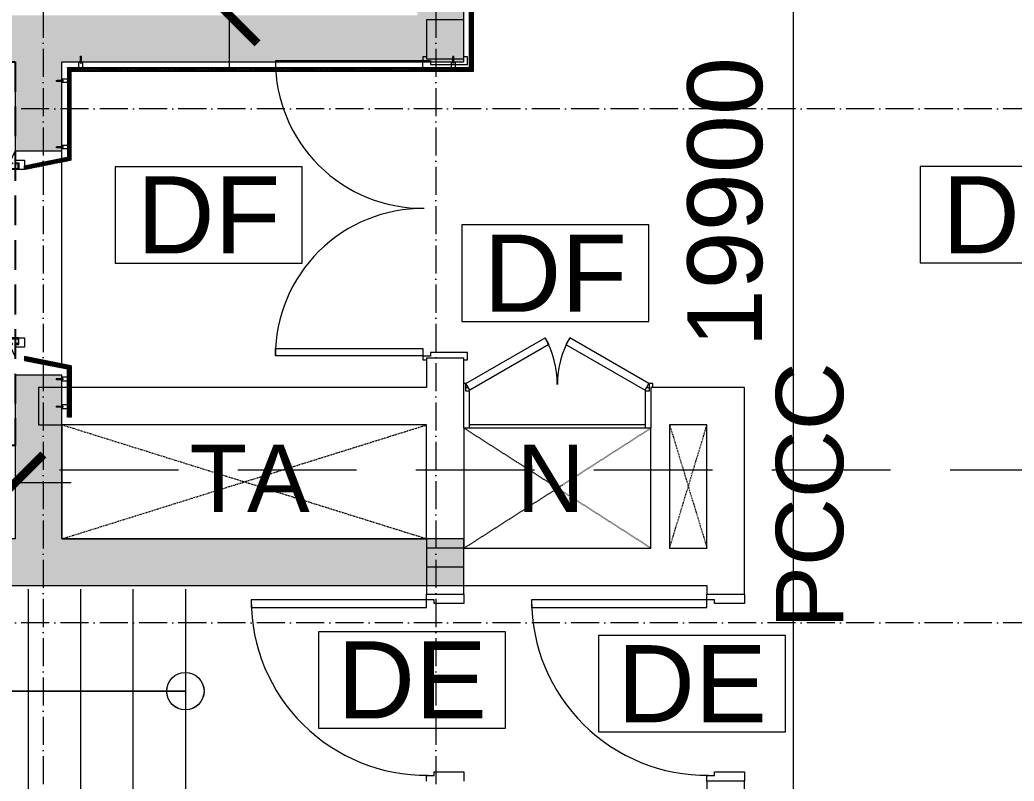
# Model space of a CAD drawing. Header units: millimetres. Extents: x -20144 to 122974, y -38328 to 48263.
# Drawn here: x 102696 to 108014, y 18254 to 22325 of the extents above; entities that cross this region are included whole.
import ezdxf
from ezdxf.enums import TextEntityAlignment as Align

# ---------------------------------------------------------------- set-up
doc = ezdxf.new("R2010")
doc.units = ezdxf.units.MM
for name, pattern in [('CENTERX2', [4, 2.5, -0.5, 0.5, -0.5]), ('Dash', [6.35, 3.175, -3.175]), ('Grid Line', [4.2, 3, -0.6, 0, -0.6]), ('HIDDEN', [0.375, 0.25, -0.125]), ('HIDDEN2', [4.7625, 3.175, -1.5875])]:
    doc.linetypes.add(name, pattern=pattern)
for name, color, linetype, lineweight in [('A-DETL-GENF', 31, 'Continuous', 5), ('A-DETL-GENF-HDLN', 161, 'Dash', 5), ('CHU', 181, 'Continuous', 5), ('CUA', 31, 'Continuous', 9), ('DIM', 1, 'Continuous', 5), ('GRA', 211, 'Continuous', 9), ('KI-HIEU-1', 151, 'Continuous', 9), ('LAT-GACH', 140, 'Continuous', 13), ('NET-CAT', 3, 'Continuous', 15), ('NET-THAY', 2, 'Continuous', 9), ('THIET-BI-1', 26, 'Continuous', 5), ('TRUC', 225, 'Continuous', 5), ('Y-GHI CHU PCCC$0$Z-CT1-GHI CHU TT$0$KI-HIEU', 6, 'Continuous', 13)]:
    doc.layers.add(name, color=color, linetype=linetype, lineweight=lineweight)
doc.styles.add('Arial_4', font='arial_1.ttf', dxfattribs={"height": 360})
doc.styles.add('hoistway plan', font='chhbg.shx', dxfattribs={"height": 45})
doc.styles.add('TA1', font='arial_1.ttf')
doc.styles.add('Y-GHI CHU PCCC$0$Arial', font='arial_1.ttf')
doc.dimstyles.new('D_200_KTx2', dxfattribs={"dimtxt": 400, "dimasz": 300, "dimexe": 300, "dimexo": 300, "dimgap": 160, "dimtad": 1, "dimdec": 0, "dimzin": 9, "dimtxsty": 'TA1', "dimblk": 'ARCHTICK', "dimcen": 1, "dimdle": 300, "dimclrd": 256, "dimclre": 256, "dimclrt": 7, "dimadec": 0, "dimazin": 0, "dimtfac": 1, "dimtdec": 0, "dimtix": 1, "dimtmove": 1, "dimatfit": 3, "dimldrblk": 'ARCHTICK', "dimfxl": 1, "dimtolj": 1, "dimtzin": 0, "dimlwd": -1, "dimlwe": -1, "dimarcsym": 0})
doc.dimstyles.new('hoistway plan', dxfattribs={"dimtxt": 45, "dimasz": 17, "dimexe": 15, "dimexo": 20, "dimgap": 25, "dimtad": 1, "dimdec": 0, "dimzin": 0, "dimdsep": 46, "dimtxsty": 'hoistway plan', "dimblk": 'DOT', "dimcen": 50, "dimclrd": 8, "dimclre": 8, "dimclrt": 3, "dimadec": 0, "dimazin": 0, "dimtfac": 1, "dimtdec": 0, "dimtmove": 1, "dimatfit": 3, "dimfxl": 1, "dimtolj": 1, "dimtzin": 0, "dimarcsym": 0})
pattern_1 = [(240.2551187, (156993.5025, 23438.0964), (5.42651964, -3.10086836), []), (330.2551187, (156993.5025, 23438.0964), (3.10086836, 5.42651964), [])]

# ---------------------------------------------------------------- blocks, each defined once
blk = doc.blocks.new('CUA 2 CANH MO KHUNG NHOM - 1 - Type 1-1152387-MẶT BẰNG TẦNG 23')
at = {"layer": 'CUA'}
for p, q in [((-687.5, 910.8), (-647.5, 910.8)), ((-687.5, 122.3), (-687.5, 910.8)), ((-647.5, 910.8), (-647.5, 122.3)), ((850.5, 910.8), (850.5, 122.3)), ((890.5, 910.8), (850.5, 910.8)), ((890.5, 122.3), (890.5, 910.8)), ((-647.5, 122.3), (-687.5, 122.3)), ((850.5, 122.3), (890.5, 122.3))]:
    blk.add_line(p, q, dxfattribs=at)
at = {"layer": 'CUA', "lineweight": 5}
for p, q in [((-688.5, 122.3), (-708.5, 122.3)), ((-708.5, 122.3), (-708.5, 102.3)), ((-688.5, 81.3), (-688.5, 122.3)), ((911.5, 122.3), (891.5, 122.3)), ((891.5, 122.3), (891.5, 81.3)), ((911.5, 102.3), (911.5, 122.3)), ((-668.5, 81.3), (-688.5, 81.3)), ((-668.5, -117.7), (-668.5, 81.3)), ((891.5, 81.3), (871.5, 81.3)), ((871.5, 81.3), (871.5, -117.7)), ((-708.5, -97.7), (-708.5, -117.7)), ((911.5, -117.7), (911.5, -97.7)), ((-708.5, -117.7), (-668.5, -117.7)), ((871.5, -117.7), (911.5, -117.7))]:
    blk.add_line(p, q, dxfattribs=at)
for centre, start, end in [((-687.5, 122.3), 359.5, 90), ((890.5, 122.3), 90, 180.5)]:
    blk.add_arc(centre, 788.5, start, end, dxfattribs=at)
blk = doc.blocks.new('CUA 1 CANH MO - 2 - Type 1000-1152409-MẶT BẰNG TẦNG 23')
at = {"layer": 'CUA', "lineweight": 5}
for p, q in [((-398.5, 97.7), (-348.5, 97.7)), ((-348.5, 97.7), (-348.5, -61.3)), ((551.5, 97.7), (601.5, 97.7)), ((551.5, -61.3), (551.5, 97.7)), ((-368.5, -102.3), (-398.5, -102.3)), ((-368.5, -61.3), (-368.5, -102.3)), ((-348.5, -61.3), (-368.5, -61.3)), ((571.5, -61.3), (551.5, -61.3)), ((571.5, -102.3), (571.5, -61.3)), ((601.5, -102.3), (571.5, -102.3))]:
    blk.add_line(p, q, dxfattribs=at)
at = {"layer": 'CUA'}
for p, q in [((-327.5, -102.3), (-367.5, -102.3)), ((-367.5, -102.3), (-367.5, -1040.3)), ((-327.5, -1040.3), (-327.5, -102.3)), ((-367.5, -1040.3), (-327.5, -1040.3))]:
    blk.add_line(p, q, dxfattribs=at)
at = {"layer": 'CUA', "lineweight": 5}
blk.add_arc((-367.5, -102.3), 938, 270, 0.5, dxfattribs=at)
blk = doc.blocks.new('CUA 2 CANH MO KHUNG NHOM - 1 - 1000-1384106-MẶT BẰNG TẦNG 23')
at = {"layer": 'CUA'}
for p, q in [((-387.5, 122.3), (35.5, 366.5)), ((55.5, 331.9), (-367.5, 87.6)), ((35.5, 366.5), (55.5, 331.9)), ((167.4, 366.5), (147.4, 331.9)), ((147.4, 331.9), (570.5, 87.6)), ((590.5, 122.3), (167.4, 366.5)), ((-367.5, 87.6), (-387.5, 122.3)), ((570.5, 87.6), (590.5, 122.3))]:
    blk.add_line(p, q, dxfattribs=at)
at = {"layer": 'CUA', "lineweight": 5}
for p, q in [((-388.5, 122.3), (-398.5, 122.3)), ((-388.5, 81.3), (-388.5, 122.3)), ((611.5, 122.3), (591.5, 122.3)), ((591.5, 122.3), (591.5, 81.3)), ((611.5, 102.3), (611.5, 122.3)), ((-368.5, 81.3), (-388.5, 81.3)), ((-368.5, -115), (-368.5, 81.3)), ((591.5, 81.3), (571.5, 81.3)), ((571.5, 81.3), (571.5, -115))]:
    blk.add_line(p, q, dxfattribs=at)
for centre, start, end in [((-387.5, 122.3), 359.5, 30), ((590.5, 122.3), 150, 180.5)]:
    blk.add_arc(centre, 488.5, start, end, dxfattribs=at)
blk = doc.blocks.new('Family2 - Family1-1425447-MẶT BẰNG TẦNG 23')
at = {"layer": 'A-DETL-GENF'}
for p, q in [((1000, 642.7), (0, 642.7)), ((0, 642.7), (0, 0)), ((1000, 0), (1000, 642.7)), ((0, 0), (1000, 0))]:
    blk.add_line(p, q, dxfattribs=at)
at = {"layer": 'A-DETL-GENF-HDLN'}
for p, q in [((0, 642.7), (1000, 0.8)), ((0, 0), (1000, 641.9))]:
    blk.add_line(p, q, dxfattribs=at)
blk = doc.blocks.new('Family2 - Family1-1425448-MẶT BẰNG TẦNG 23')
at = {"layer": 'A-DETL-GENF'}
for p, q in [((1950, 610), (0, 610)), ((0, 610), (0, 0)), ((1950, 0), (1950, 610)), ((0, 0), (1950, 0))]:
    blk.add_line(p, q, dxfattribs=at)
at = {"layer": 'A-DETL-GENF-HDLN'}
for p, q in [((0, 610), (1950, 0.8)), ((0, 0), (1950, 609.2))]:
    blk.add_line(p, q, dxfattribs=at)
blk = doc.blocks.new('Family2 - Family1-1425449-MẶT BẰNG TẦNG 23')
at = {"layer": 'A-DETL-GENF'}
for p, q in [((200, 660), (0, 660)), ((0, 660), (0, 0)), ((200, 0), (200, 660)), ((0, 0), (200, 0))]:
    blk.add_line(p, q, dxfattribs=at)
at = {"layer": 'A-DETL-GENF-HDLN'}
for p, q in [((0, 660), (200, 0.8)), ((0, 0), (200, 659.2))]:
    blk.add_line(p, q, dxfattribs=at)
blk = doc.blocks.new('THANG  BO 6 - THANG  BO 6-373596-MẶT BẰNG TẦNG 5 ĐẾN TẦNG 22')
at = {"layer": 'A-DETL-GENF'}
for p, q in [((1480, 2516.4), (1200, 1945.5)), ((0, 3), (0, 2495.2)), ((0, 0), (0, 2492.3)), ((1200, 2491.8), (1200, -8.2)), ((1480, 2491.8), (1480, 1342)), ((1760, 2491.8), (1760, 2103)), ((1760.1, 2103.1), (1760.1, 2491.9)), ((1760.1, 2491.9), (1760.1, 2103.1)), ((2040, 2491.8), (2040, 1501)), ((2320, 2491.8), (2320, 1342)), ((2600, 2491.8), (2600, 1342)), ((2880, 2491.8), (2880, 1342)), ((3160, 2491.8), (3160, 1342)), ((3440, 2491.8), (3440, 1337.9)), ((3720, 2491.8), (3720, 1287.9)), ((1749.9, 1945.5), (575.1, 1945.5)), ((575.1, 1945.5), (575.1, 1342)), ((1200, 1945.5), (1480, 1370.3)), ((1760, 1918.5), (1760, 1342)), ((3720, 1945.5), (1835.7, 1945.5)), ((1835.8, 1945.6), (3720, 1945.6)), ((3720, 1945.6), (1835.8, 1945.6)), ((1150, 1142), (1150, 1342)), ((1150, 1342), (3769.7, 1342)), ((3769.7, 1342), (3769.7, 1142)), ((1199.9, 1192), (1199.9, 1292.1)), ((1199.9, 1292.1), (3719.8, 1292.1)), ((3719.8, 1292.1), (3719.8, 1192)), ((3719.8, 1192), (1199.9, 1192)), ((575.1, 1142), (575.1, 567)), ((3769.7, 1142), (1150, 1142)), ((1480, 1142), (1480, -8.2)), ((1760, 1142), (1760, -8.2)), ((2040, 1142), (2040, -8.2)), ((2320, 1142), (2320, -8.2)), ((2600, 1145.6), (2600, -4.7)), ((2880, 1145.6), (2880, -4.7)), ((3160, 1145.6), (3160, -4.7)), ((3440, 1145.6), (3440, -3.9)), ((3720, 567), (3440, 1142.3)), ((3720, 1145.6), (3720, -4.7)), ((575.1, 567), (3720, 567)), ((3440, -3.9), (3720, 567))]:
    blk.add_line(p, q, dxfattribs=at)
for centre in [(3720, 1945.5), (3720.1, 1945.6), (3720.1, 1945.6)]:
    blk.add_circle(centre, 100, dxfattribs=at)
blk = doc.blocks.new('_DOT')
at = {"color": 0, "linetype": 'ByBlock'}
blk.add_line((-0.5, 0), (-1, 0), dxfattribs=at)
at = {"color": 0, "linetype": 'ByBlock', "const_width": 0.5}
blk.add_lwpolyline([(-0.25, 0, 1), (0.25, 0, 1)], format="xyb", close=True, dxfattribs=at)
blk = doc.blocks.new('A$C1F5A74C7')
at = {"color": 0, "lineweight": 5}
for p, q in [((0, 10), (0, 12)), ((0, 10), (21, 10)), ((3, 8), (3, 10)), ((3, 5), (3, 7)), ((5, 91), (10, 94)), ((5, 91), (5, 29)), ((5, 91), (15, 91)), ((6, 78), (5, 75)), ((5, 75), (8, 75)), ((6, 72), (5, 69)), ((5, 69), (8, 69)), ((6, 66), (5, 63)), ((5, 63), (8, 63)), ((6, 60), (5, 57)), ((5, 57), (8, 57)), ((6, 54), (5, 51)), ((5, 51), (8, 51)), ((5, 49), (8, 49)), ((5, 10), (5, 29)), ((8, 5), (5, 5)), ((7, 80), (6, 78)), ((6, 78), (10, 78)), ((8, 73), (6, 72)), ((8, 67), (6, 66)), ((8, 61), (6, 60)), ((8, 55), (6, 54)), ((8, 82), (7, 80)), ((7, 81), (10, 81)), ((7, 80), (10, 80)), ((7, 29), (7, 76)), ((7, 10), (7, 31)), ((7, 9), (7, 10)), ((7, 5), (7, 8)), ((7, 5), (7, 5)), ((9, 84), (8, 82)), ((8, 83), (10, 83)), ((8, 73), (8, 75)), ((8, 69), (8, 67)), ((8, 61), (8, 63)), ((8, 57), (8, 55)), ((8, 51), (8, 49)), ((10, 87), (9, 85)), ((9, 85), (12, 86)), ((10, 5), (9, 5)), ((10, 99), (10, 11)), ((10, 94), (15, 91)), ((10, 87), (12, 85)), ((10, 41), (10, 80)), ((10, 78), (15, 78)), ((10, 41), (11, 41)), ((10, 13), (10, 0)), ((12, 5), (10, 5)), ((11, 84), (13, 84)), ((11, 81), (14, 82)), ((11, 41), (11, 80)), ((11, 80), (14, 80)), ((12, 84), (12, 83)), ((12, 73), (12, 75)), ((12, 75), (15, 75)), ((12, 73), (15, 72)), ((12, 69), (12, 67)), ((12, 69), (15, 69)), ((12, 67), (15, 66)), ((12, 61), (12, 63)), ((12, 63), (15, 63)), ((12, 61), (15, 60)), ((12, 57), (12, 55)), ((12, 57), (15, 57)), ((12, 55), (15, 54)), ((12, 49), (12, 51)), ((12, 51), (15, 51)), ((12, 49), (15, 49)), ((12, 5), (12, 5)), ((13, 82), (14, 80)), ((16, 5), (13, 5)), ((14, 80), (15, 78)), ((14, 29), (14, 76)), ((14, 10), (14, 31)), ((14, 9), (14, 10)), ((14, 5), (14, 8)), ((15, 91), (15, 29)), ((15, 78), (15, 75)), ((15, 72), (15, 69)), ((15, 66), (15, 63)), ((15, 60), (15, 57)), ((15, 54), (15, 51)), ((15, 10), (15, 29)), ((18, 10), (18, 8)), ((18, 7), (18, 5)), ((21, 10), (21, 12))]:
    blk.add_line(p, q, dxfattribs=at)
for centre, radius, start, end in [((5, 7), 2.77, 227.3489, 309.0524), ((10, 15), 10.9, 250.5292, 255.5659), ((10, 15), 10.9, 263.51, 276.4907), ((10, 15), 10.9, 284.1671, 289.4715), ((16, 7), 2.77, 230.845, 312.6565)]:
    blk.add_arc(centre, radius, start, end, dxfattribs=at)
blk = doc.blocks.new('*U709')
for p, q in [((11.2, 0), (10.7, 0)), ((11.7, 0), (11.2, 0)), ((12.4, 0), (12.2, 0)), ((14.1, 0), (12.9, 0)), ((14.1, 2.9), (14.1, 4)), ((14.1, 2.4), (14.1, 2.9)), ((14.1, 1.8), (14.1, 1.9)), ((14.1, 0), (14.1, 1.2)), ((14.1, 0), (14.1, -1.2)), ((14.1, 0), (15.4, 0)), ((15.9, 0), (16, 0)), ((16.6, 0), (17, 0)), ((17, 0), (18.1, 0)), ((47.7, 10), (47.7, -10)), ((14.1, -1.8), (14.1, -1.9)), ((14.1, -2.4), (14.1, -2.9)), ((14.1, -2.9), (14.1, -4))]:
    blk.add_line(p, q)
blk.add_lwpolyline([(50, 10), (9.5, 10, 0.414215), (7.5, 8), (7.5, -8, 0.414214), (9.5, -10), (50, -10)], format="xyb")
for radius in [2.9, 0.712]:
    blk.add_circle((14.1, 0), radius)
at = {"extrusion": (0, 0, -1), "xscale": 0.3999999999068677, "yscale": 0.3999999999068677, "zscale": -0.4, "rotation": 90.00000000000001}
blk.add_blockref('A$C1F5A74C7', (-42.8, -4.2), dxfattribs=at)
blk = doc.blocks.new('_ArchTick')
at = {"color": 0, "const_width": 0.15}
blk.add_lwpolyline([(-0.5, -0.5), (0.5, 0.5)], dxfattribs=at)
blk = doc.blocks.new('*D717')
at = {"layer": 'Defpoints', "color": 0, "transparency": 16777216}
for p in [(250, 3300.8), (3050, 3300.8), (3050, 3300.8)]:
    blk.add_point(p, dxfattribs=at)
at = {"layer": 'DIM', "transparency": 16777216}
blk.add_line((-50, 3300.8), (3350, 3300.8), dxfattribs=at)
at = {"layer": 'DIM', "transparency": 16777216, "xscale": 300, "yscale": 300, "zscale": 300}
for p, rotation in [((250, 3300.8), 179.9999999999999), ((3050, 3300.8), 359.9999999999999)]:
    blk.add_blockref('_ArchTick', p, dxfattribs=dict(at, rotation=rotation))
at = {"layer": 'DIM', "color": 7, "transparency": 16777216, "insert": (1650, 3665.1), "char_height": 400, "attachment_point": 5, "style": 'TA1'}
blk.add_mtext('\\A1;2800', dxfattribs=at)
blk = doc.blocks.new('*D711')
at = {"layer": 'Defpoints', "color": 0, "transparency": 16777216}
for p in [(4195.6, 7900), (4195.6, 7900), (4195.6, 5800)]:
    blk.add_point(p, dxfattribs=at)
at = {"layer": 'DIM', "transparency": 16777216}
blk.add_line((4195.6, 5500), (4195.6, 8200), dxfattribs=at)
at = {"layer": 'DIM', "transparency": 16777216, "xscale": 300, "yscale": 300, "zscale": 300}
for p, rotation in [((4195.6, 7900), 89.9999999999999), ((4195.6, 5800), 269.9999999999999)]:
    blk.add_blockref('_ArchTick', p, dxfattribs=dict(at, rotation=rotation))
at = {"layer": 'DIM', "color": 7, "transparency": 16777216, "insert": (3831.3, 6850), "char_height": 400, "attachment_point": 5, "rotation": 90, "style": 'TA1'}
blk.add_mtext('\\A1;2100', dxfattribs=at)
blk = doc.blocks.new('*D733')
at = {"layer": 'Defpoints', "color": 0, "transparency": 16777216}
for p in [(105823.9, 31299.9), (106833.7, 31299.9), (106194.3, 11399.9)]:
    blk.add_point(p, dxfattribs=at)
at = {"layer": 'DIM', "transparency": 16777216}
for p, q in [((106833.7, 11099.9), (106833.7, 31599.9)), ((106123.9, 31299.9), (107133.7, 31299.9)), ((106494.3, 11399.9), (107133.7, 11399.9))]:
    blk.add_line(p, q, dxfattribs=at)
at = {"layer": 'DIM', "transparency": 16777216, "xscale": 300, "yscale": 300, "zscale": 300}
for p, rotation in [((106833.7, 31299.9), 90), ((106833.7, 11399.9), 270)]:
    blk.add_blockref('_ArchTick', p, dxfattribs=dict(at, rotation=rotation))
at = {"layer": 'DIM', "color": 7, "transparency": 16777216, "insert": (106469.4, 21349.9), "char_height": 400, "attachment_point": 5, "rotation": 90, "style": 'TA1'}
blk.add_mtext('\\A1;19900', dxfattribs=at)
blk = doc.blocks.new('Y-GHI CHU PCCC$0$A$C53D4240F')
at = {"color": 8, "ltscale": 30}
blk.add_lwpolyline([(-266.7, -137.5), (266.7, -137.5), (266.7, 137.5), (-266.7, 137.5)], close=True, dxfattribs=at)
at = {"color": 8, "style": 'Y-GHI CHU PCCC$0$Arial'}
blk.add_text('DE', height=220, dxfattribs=at).set_placement((0, 0), align=Align.MIDDLE_CENTER)
blk = doc.blocks.new('Y-GHI CHU PCCC$0$A$C67775D76')
at = {"color": 8, "ltscale": 30}
blk.add_lwpolyline([(-266.7, -137.5), (266.7, -137.5), (266.7, 137.5), (-266.7, 137.5)], close=True, dxfattribs=at)
at = {"color": 8, "style": 'Y-GHI CHU PCCC$0$Arial'}
blk.add_text('DF', height=220, dxfattribs=at).set_placement((0, 0), align=Align.MIDDLE_CENTER)
blk = doc.blocks.new('P15_1000kg_1.75_2S_900_1100x2100_Side_1850x2530_1850x2530_OH-4630_PIT-1410')
h = blk.add_hatch()
h.set_pattern_fill('ANSI31', color=256, scale=50, angle=90, style=0)
h.set_pattern_definition([(225, (-50646.326, 22192.5385), (4.4194174, -4.4194174), [])])
h.paths.add_polyline_path([(740, 1768.5), (742, 1768.5), (742, 1741.2, 0.414214), (750, 1733.2), (795, 1733.2, -0.414214), (800, 1728.2), (800, 1721.8, -0.414214), (795, 1716.8), (750, 1716.8, 0.414214), (742, 1708.8), (742, 1681.5), (740, 1681.5), (740, 1709.8, -0.414214), (749, 1718.8), (794, 1718.8, 0.414214), (798, 1722.8), (798, 1727.2, 0.414214), (794, 1731.2), (749, 1731.2, -0.414214), (740, 1740.2)])
h = blk.add_hatch()
h.set_pattern_fill('ANSI31', color=256, scale=50, angle=90, style=0)
h.set_pattern_definition([(315, (-55417.6614, 22192.5385), (-4.4194174, -4.4194174), [])])
h.paths.add_polyline_path([(1760, 1768.5), (1758, 1768.5), (1758, 1741.2, -0.414214), (1750, 1733.2), (1705, 1733.2, 0.414214), (1700, 1728.2), (1700, 1721.8, 0.414214), (1705, 1716.8), (1750, 1716.8, -0.414214), (1758, 1708.8), (1758, 1681.5), (1760, 1681.5), (1760, 1709.8, 0.414214), (1751, 1718.8), (1706, 1718.8, -0.414214), (1702, 1722.8), (1702, 1727.2, -0.414214), (1706, 1731.2), (1751, 1731.2, 0.414214), (1760, 1740.2)])
h = blk.add_hatch()
h.set_pattern_fill('ANSI31', color=256, scale=50, angle=90, style=0)
h.set_pattern_definition([(225, (-52820.642, 26011.539), (-4.4194174, 4.4194174), [])])
h.paths.add_polyline_path([(1246.5, -219.1, 0.227735), (1245.8, -217.6, -0.227735), (1245, -216), (1245, -190, -0.414214), (1247, -188), (1253, -188, -0.414214), (1255, -190), (1255, -216, -0.227735), (1254.3, -217.6, 0.227735), (1253.5, -219.1), (1253.5, -241, 0.414214), (1255.5, -243), (1285.5, -243, -0.414214), (1287.5, -245), (1287.5, -250), (1212.5, -250), (1212.5, -245, -0.414214), (1214.5, -243), (1244.5, -243, 0.414214), (1246.5, -241)])
for p, q in [((740, 1768.5), (740, 1740.2)), ((742, 1768.5), (740, 1768.5)), ((742, 1768.5), (742, 1741.2)), ((1758, 1768.5), (1760, 1768.5)), ((1758, 1768.5), (1758, 1741.2)), ((1760, 1768.5), (1760, 1740.2)), ((740, 1681.5), (740, 1709.8)), ((742, 1708.8), (742, 1681.5)), ((749, 1731.2), (794, 1731.2)), ((749, 1718.8), (794, 1718.8)), ((750, 1733.2), (795, 1733.2)), ((750, 1716.8), (795, 1716.8)), ((798, 1727.2), (798, 1722.8)), ((800, 1728.2), (800, 1721.8)), ((1700, 1728.2), (1700, 1721.8)), ((1702, 1727.2), (1702, 1722.8)), ((1750, 1733.2), (1705, 1733.2)), ((1750, 1716.8), (1705, 1716.8)), ((1751, 1731.2), (1706, 1731.2)), ((1751, 1718.8), (1706, 1718.8)), ((1758, 1708.8), (1758, 1681.5)), ((1760, 1681.5), (1760, 1709.8)), ((742, 1681.5), (740, 1681.5)), ((1758, 1681.5), (1760, 1681.5)), ((0, 1325), (30, 1260)), ((30, 1225), (30, 325)), ((85, 1225), (85, 325)), ((115, 1225), (115, 325)), ((115, 1225), (115, 325)), ((175, 1225), (175, 325)), ((255, 1260), (245, 1260)), ((135, 775), (170, 775)), ((135, 775), (170, 775)), ((0, 225), (30, 290)), ((255, 290), (245, 290)), ((1245, -216), (1245, -190)), ((1253, -188), (1247, -188)), ((1255, -216), (1255, -190)), ((1212.5, -250), (1212.5, -245)), ((1287.5, -250), (1212.5, -250)), ((1214.5, -243), (1244.5, -243)), ((1246.5, -219.1), (1246.5, -241)), ((1253.5, -219.1), (1253.5, -241)), ((1285.5, -243), (1255.5, -243)), ((1287.5, -250), (1287.5, -245))]:
    blk.add_line(p, q)
at = {"ltscale": 100}
for p, q in [((820, 1660), (1680, 1790)), ((1680, 1660), (820, 1790))]:
    blk.add_line(p, q, dxfattribs=at)
at = {"linetype": 'CENTERX2', "ltscale": 100}
for p, q in [((1250, -250), (1250, 1800)), ((1811.8, 1725), (689.2, 1725)), ((2385, 194), (115, 1356)), ((115, 194), (2385, 1356)), ((175, 775), (2450, 775))]:
    blk.add_line(p, q, dxfattribs=at)
at = {"linetype": 'HIDDEN', "ltscale": 150}
for p, q in [((175, 1356), (175, 1260)), ((175, 290), (175, 194))]:
    blk.add_line(p, q, dxfattribs=at)
for points in [[(820, 1660), (1680, 1660), (1680, 1790), (820, 1790)], [(0, 1225), (0, 1275), (-50, 1275), (-50, 1225)], [(0, 275), (0, 325), (-50, 325), (-50, 275)], [(215, 247.8), (215, 292.8), (255, 292.8), (255, 247.8)], [(255, 242.8), (255, 297.8), (257, 297.8), (257, 242.8)]]:
    blk.add_lwpolyline(points, close=True)
for points in [[(30, 1247.9), (30, 1515), (85, 1515), (85, 1225)], [(115, 325), (115, 85), (175, 85), (175, 194), (2385, 194), (2385, 1356), (175, 1356), (175, 1515), (115, 1515), (115, 1515)], [(115, 1515), (115, 1225)], [(185, 1260), (175, 1260), (175, 1225), (255, 1225), (255, 1260), (255, 1325), (2355, 1325), (2355, 225), (255, 225), (255, 290), (255, 325), (175, 325), (175, 290), (185, 290)], [(-20, 1260), (-20, 1225), (30, 1225), (30, 1260), (15, 1260), (15, 1255), (25, 1255), (25, 1230), (-15, 1230), (-15, 1255), (-5, 1255), (-5, 1260), (-20, 1260)], [(70, 775), (35, 775), (35, 1260), (70, 1260), (70, 290), (35, 290), (35, 775)], [(170, 775), (135, 775), (135, 1260), (170, 1260), (170, 290), (135, 290), (135, 775)], [(-20, 290), (-20, 325), (30, 325), (30, 290), (15, 290), (15, 295), (25, 295), (25, 320), (-15, 320), (-15, 295), (-5, 295), (-5, 290), (-20, 290)], [(85, 325), (85, 85), (30, 85), (30, 290)]]:
    blk.add_lwpolyline(points)
at = {"ltscale": 100}
for centre in [(1250, 1725), (1250, 775)]:
    blk.add_circle(centre, 23.8, dxfattribs=at)
for centre, radius, start, end in [((749, 1740.2), 9, 180, 270), ((749, 1709.8), 9, 90, 180), ((750, 1741.2), 8, 180, 270), ((750, 1708.8), 8, 90, 180), ((794, 1727.2), 4, 0, 90), ((794, 1722.8), 4, 270, 0), ((795, 1728.2), 5, 0, 90), ((795, 1721.8), 5, 270, 0), ((1705, 1728.2), 5, 90, 180), ((1705, 1721.8), 5, 180, 270), ((1706, 1727.2), 4, 90, 180), ((1706, 1722.8), 4, 180, 270), ((1750, 1741.2), 8, 270, 0), ((1750, 1708.8), 8, 0, 90), ((1751, 1740.2), 9, 270, 0), ((1751, 1709.8), 9, 0, 90), ((1247, -190), 2, 90, 180), ((1253, -190), 2, 0, 90), ((1214.5, -245), 2, 90, 180), ((1244.5, -241), 2, 270, 0), ((1247, -216), 2, 180, 231.3178), ((1244.5, -219.1), 2, 0, 51.3178), ((1255.5, -219.1), 2, 128.6822, 180), ((1255.5, -241), 2, 180, 270), ((1253, -216), 2, 308.6822, 0), ((1285.5, -245), 2, 0, 90)]:
    blk.add_arc(centre, radius, start, end)
at = {"layer": 'Defpoints', "linetype": 'HIDDEN2', "ltscale": 50}
blk.add_lwpolyline([(0, -250), (2500, -250), (2500, 1800), (0, 1800)], close=True, dxfattribs=at)
at = {"layer": 'Defpoints'}
blk.add_text('1000kg_2.0_900_1100x2100_2050-2500_OH-4850_PIT-1650', height=20, dxfattribs=at).set_placement((1418.3, 250))
for points in [[(52.5, 1064.7), (52.5, 866.3)], [(152.5, 1064.7), (152.5, 866.3)], [(52.5, 485.3), (52.5, 683.7)], [(152.5, 485.3), (152.5, 683.7)]]:
    blk.add_leader(points, dimstyle='hoistway plan', override={"dimasz": 40, "dimtad": 0, "dimclrd": 256})
blk = doc.blocks.new('A$C52CD303B')
at = {"layer": 'GRA', "transparency": 33554687}
h = blk.add_hatch(dxfattribs=at)
h.set_pattern_fill('ANSI37', color=159, scale=50, angle=180, style=0)
h.set_pattern_definition([(225, (281291.963, 10664.836), (4.41941738, -4.41941738), []), (315, (281291.963, 10664.836), (4.41941738, 4.41941738), [])])
h.paths.add_polyline_path([(5500, 6300), (5500, 5500), (5480, 5520), (5480, 6283.6)])
h = blk.add_hatch(dxfattribs=at)
h.set_pattern_fill('ANSI37', color=159, scale=50, angle=180, style=0)
h.set_pattern_definition([(225, (279141.963, 8339.836), (4.41941738, -4.41941738), []), (315, (279141.963, 8339.836), (4.41941738, 4.41941738), [])])
h.paths.add_polyline_path([(3350, 5025), (3350, 5500), (3330, 5520), (3330, 5041.4)])
h = blk.add_hatch(dxfattribs=at)
h.set_pattern_fill('ANSI37', color=159, scale=50, angle=90, style=0)
h.set_pattern_definition([(135, (6494.836, -270291.963), (-4.41941738, -4.41941738), []), (225, (6494.836, -270291.963), (4.41941738, -4.41941738), [])])
h.paths.add_polyline_path([(3330, 5520), (5480, 5520), (5500, 5500), (3350, 5500)])
h = blk.add_hatch(dxfattribs=at)
h.set_pattern_fill('ANSI37', color=159, scale=50, angle=555.2551, style=0)
h.set_pattern_definition(pattern_1)
h.paths.add_polyline_path([(3350, 5025), (3100, 4975), (3100, 4995.4), (3330, 5041.4)])
h = blk.add_hatch(dxfattribs=at)
h.set_pattern_fill('ANSI37', color=159, scale=50, angle=555.2551, style=0)
h.set_pattern_definition(pattern_1)
h.paths.add_polyline_path([(3350, 3925), (3100, 3975), (3100, 3954.6), (3330, 3908.6)])
h = blk.add_hatch(dxfattribs=at)
h.set_pattern_fill('ANSI37', color=159, scale=50, angle=180, style=0)
h.set_pattern_definition([(225, (279141.963, 8289.836), (4.41941738, -4.41941738), []), (315, (279141.963, 8289.836), (4.41941738, 4.41941738), [])])
h.paths.add_polyline_path([(3350, 3925), (3350, 3650), (3330, 3650), (3330, 3908.6)])
at = {"layer": 'NET-CAT'}
h = blk.add_hatch(color=256, dxfattribs=at)
h.dxf.hatch_style = 1
h.paths.add_polyline_path([(5450, 10650), (5200, 10650), (5200, 9650), (5450, 9650)], flags=17)
h.paths.add_polyline_path([(5450, 12850), (5200, 12850), (5200, 11850), (5450, 11850)], flags=17)
h.paths.add_polyline_path([(5450, 8450), (5200, 8450), (5200, 7450), (5450, 7450)], flags=17)
h.paths.add_polyline_path([(5450, 6250), (5200, 6250), (5200, 5800), (3000, 5800), (3000, 14500), (5200, 14500), (5200, 14050), (5450, 14050), (5450, 14750), (2750, 14750), (2750, 7850), (2350, 7850), (2350, 7600), (2750, 7600), (2750, 5800), (950, 5800), (950, 7600), (1350, 7600), (1350, 7850), (700, 7850), (700, 5800), (0, 5800), (0, 0), (4150, 0), (4150, 250), (250, 250), (250, 2750), (5450, 2750), (5450, 3000), (3300, 3000), (3300, 3875), (3050, 3875), (3050, 3000), (250, 3000), (250, 5550), (3050, 5550), (3050, 5075), (3300, 5075), (3300, 5550), (5450, 5550)])
at = {"layer": 'GRA'}
for points in [[(5500, 6300), (5500, 5500), (5480, 5520), (5480, 6283.6)], [(3350, 5025), (3350, 5500), (3330, 5520), (3330, 5041.4)], [(3330, 5520), (5480, 5520), (5500, 5500), (3350, 5500)], [(3350, 5025), (3100, 4975), (3100, 4995.4), (3330, 5041.4)], [(3350, 3925), (3100, 3975), (3100, 3954.6), (3330, 3908.6)], [(3350, 3925), (3350, 3650), (3330, 3650), (3330, 3908.6)]]:
    blk.add_lwpolyline(points, close=True, dxfattribs=at)
at = {"layer": 'LAT-GACH'}
blk.add_line((3300, 3935), (3300, 5075), dxfattribs=at)
at = {"layer": 'NET-CAT'}
blk.add_lwpolyline([(0, 0), (4150, 0), (4150, 250), (250, 250), (250, 2750), (5450, 2750), (5450, 3000), (3300, 3000), (3300, 3875), (3050, 3875), (3050, 3000), (250, 3000), (250, 5550), (3050, 5550), (3050, 5075), (3300, 5075), (3300, 5550), (5450, 5550), (5450, 6250)], dxfattribs=at)
at = {"layer": 'GRA', "xscale": -1, "rotation": 270}
for p in [(3400.4, 5500), (5392.9, 5500)]:
    blk.add_blockref('*U709', p, dxfattribs=at)
at = {"layer": 'GRA', "xscale": -1}
for p in [(3350, 5450), (3350, 5095.4)]:
    blk.add_blockref('*U709', p, dxfattribs=at)
at = {"layer": 'GRA', "rotation": 180}
for p in [(3350, 3854.6), (3350, 3707.1)]:
    blk.add_blockref('*U709', p, dxfattribs=at)
at = {"layer": 'THIET-BI-1', "xscale": -1}
blk.add_blockref('P15_1000kg_1.75_2S_900_1100x2100_Side_1850x2530_1850x2530_OH-4630_PIT-1410', (3050, 3750), dxfattribs=at)
at = {"layer": 'DIM'}
dim = blk.add_linear_dim(base=(4195.6, 7900), p1=(4195.6, 5800), p2=(4195.6, 7900), angle=90, dimstyle='D_200_KTx2', dxfattribs=at)
dim.commit()
dim.dimension.update_dxf_attribs({"geometry": '*D711', "text_midpoint": (3831.3, 6850)})
dim = blk.add_linear_dim(base=(3050, 3300.8), p1=(250, 3300.8), p2=(3050, 3300.8), dimstyle='D_200_KTx2', dxfattribs=at)
dim.commit()
dim.dimension.update_dxf_attribs({"geometry": '*D717', "text_midpoint": (1650, 3665.1)})
blk = doc.blocks.new('ALC1807-ASCENT PLAZA-KET CAU 1_rvt-1-MẶT BẰNG TẦNG 5 ĐẾN TẦNG 22')
blk.add_blockref('A$C52CD303B', (22750.5, 16549.9))

msp = doc.modelspace()

# ---------------------------------------------------------------- linework, layer by layer
at = {"layer": 'KI-HIEU-1', "linetype": 'HIDDEN2', "ltscale": 200}
msp.add_line((60999, 19919), (119382.3, 19919), dxfattribs=at)
at = {"layer": 'NET-CAT'}
for p, q in [((104871.5, 22324.9), (104871.5, 22116.9)), ((105071.5, 22324.9), (104871.5, 22324.9)), ((105071.5, 22116.9), (105071.5, 22324.9)), ((104871.5, 22116.9), (105071.5, 22116.9)), ((104871.5, 20516.9), (104871.5, 20359.9)), ((105071.5, 20516.9), (104871.5, 20516.9)), ((105071.5, 20142.7), (105071.5, 20516.9)), ((104871.5, 20359.9), (102796.5, 20359.9)), ((102796.5, 20359.9), (102796.5, 20159.9)), ((106571.5, 20359.9), (106071.5, 20359.9)), ((106071.5, 20359.9), (106071.5, 20142.7)), ((106571.5, 19399.9), (106571.5, 20359.9)), ((102796.5, 20159.9), (102921.5, 20159.9)), ((104871.5, 19549.9), (104871.5, 19254.4)), ((105071.5, 19499.9), (104871.5, 19499.9)), ((105071.5, 19399.9), (105071.5, 19499.9)), ((104871.5, 19399.9), (105071.5, 19399.9)), ((106571.5, 19254.4), (106571.5, 19399.9)), ((104871.5, 19254.4), (105071.5, 19254.4)), ((105071.5, 19254.4), (105071.5, 19299.9)), ((105071.5, 19299.9), (106371.5, 19299.9)), ((106371.5, 19299.9), (106371.5, 19254.4)), ((106371.5, 19254.4), (106571.5, 19254.4)), ((106371.5, 18254.4), (106371.5, 18099.9)), ((106571.5, 18254.4), (106371.5, 18254.4)), ((106571.5, 17899.9), (106571.5, 18254.4))]:
    msp.add_line(p, q, dxfattribs=at)
at = {"layer": 'NET-THAY'}
for p, q in [((105081.5, 20359.9), (105094, 20359.9)), ((106048.9, 20359.9), (106061.5, 20359.9)), ((106041.5, 20159.9), (105101.5, 20159.9))]:
    msp.add_line(p, q, dxfattribs=at)
at = {"layer": 'TRUC', "linetype": 'Grid Line', "ltscale": 50}
for p, q in [((102821.5, 43599.9), (102821.5, -4500.1)), ((104921.5, 43599.9), (104921.5, -7167.6)), ((119871.5, 21849.9), (64778.6, 21849.9)), ((119871.5, 19099.9), (64778.6, 19099.9))]:
    msp.add_line(p, q, dxfattribs=at)

# ---------------------------------------------------------------- block references
at = {"lineweight": 5}
msp.add_blockref('ALC1807-ASCENT PLAZA-KET CAU 1_rvt-1-MẶT BẰNG TẦNG 5 ĐẾN TẦNG 22', (76871, -0.1), dxfattribs=at)
at = {"layer": 'A-DETL-GENF'}
for name, p in [('Family2 - Family1-1425448-MẶT BẰNG TẦNG 23', (102921.5, 19549.9)), ('Family2 - Family1-1425449-MẶT BẰNG TẦNG 23', (106171.5, 19499.9)), ('Family2 - Family1-1425447-MẶT BẰNG TẦNG 23', (105071.5, 19499.9)), ('THANG  BO 6 - THANG  BO 6-373596-MẶT BẰNG TẦNG 5 ĐẾN TẦNG 22', (99861.5, 16789.9))]:
    msp.add_blockref(name, p, dxfattribs=at)
at = {"layer": 'CUA'}
for name, p, rotation in [('CUA 2 CANH MO KHUNG NHOM - 1 - Type 1-1152387-MẶT BẰNG TẦNG 23', (104973.7, 21215.4), 89.99999999999987), ('CUA 1 CANH MO - 2 - Type 1000-1152409-MẶT BẰNG TẦNG 23', (104973.7, 18855.9), 269.9999999999999), ('CUA 1 CANH MO - 2 - Type 1000-1152409-MẶT BẰNG TẦNG 23', (106473.7, 18855.9), 269.9999999999999)]:
    msp.add_blockref(name, p, dxfattribs=dict(at, rotation=rotation))
msp.add_blockref('CUA 2 CANH MO KHUNG NHOM - 1 - 1000-1384106-MẶT BẰNG TẦNG 23', (105470, 20257.7), dxfattribs=at)
at = {"layer": 'Y-GHI CHU PCCC$0$Z-CT1-GHI CHU TT$0$KI-HIEU', "color": 8, "xscale": 1.875, "yscale": 1.875, "zscale": 1.875}
for name, p in [('Y-GHI CHU PCCC$0$A$C67775D76', (103706.1, 21282.1)), ('Y-GHI CHU PCCC$0$A$C67775D76', (108012.7, 21282.9)), ('Y-GHI CHU PCCC$0$A$C67775D76', (105560.2, 20970.4)), ('Y-GHI CHU PCCC$0$A$C53D4240F', (104794.1, 18795.6)), ('Y-GHI CHU PCCC$0$A$C53D4240F', (104794.1, 18795.6)), ('Y-GHI CHU PCCC$0$A$C53D4240F', (106291.5, 18775.3)), ('Y-GHI CHU PCCC$0$A$C53D4240F', (106291.5, 18775.3))]:
    msp.add_blockref(name, p, dxfattribs=at)

# ---------------------------------------------------------------- texts
at = {"layer": 'CHU', "color": 7, "insert": (106740.1, 19068.6), "char_height": 360, "width": 1430.16, "attachment_point": 1, "rotation": 90, "line_spacing_factor": 0.936439, "style": 'Arial_4'}
msp.add_mtext('\\pt2540,5080,7620,10160,12700,15240,17780,20320,22860,25400,27940,30480,33020,35560,38100,40640,43180,45720,48260,50800,53340,55880,58420,60960,63500,66040,68580,71120,73660,76200,78740,81280;PCCC', dxfattribs=at)
at = {"layer": 'CHU', "color": 7, "char_height": 360, "attachment_point": 1, "line_spacing_factor": 0.936439, "style": 'Arial_4'}
for s, insert, width in [('\\pt2540,5080,7620,10160,12700,15240,17780,20320,22860,25400,27940,30480,33020,35560,38100,40640,43180,45720,48260,50800,53340,55880,58420,60960,63500,66040,68580,71120,73660,76200,78740,81280;TA', (103604.1, 20053.2), 654.48), ('\\pt2540,5080,7620,10160,12700,15240,17780,20320,22860,25400,27940,30480,33020,35560,38100,40640,43180,45720,48260,50800,53340,55880,58420,60960,63500,66040,68580,71120,73660,76200,78740,81280;N', (105353.9, 20053.2), 373.7)]:
    msp.add_mtext(s, dxfattribs=dict(at, insert=insert, width=width))

# ---------------------------------------------------------------- dimensions: what is measured, and where the dimension line sits
at = {"layer": 'DIM'}
dim = msp.add_linear_dim(base=(106833.7, 31299.9), p1=(106194.3, 11399.9), p2=(105823.9, 31299.9), angle=90, dimstyle='D_200_KTx2', dxfattribs=at)
dim.commit()
dim.dimension.update_dxf_attribs({"geometry": '*D733', "text_midpoint": (106469.4, 21349.9)})

doc.saveas('drawing.dxf')
